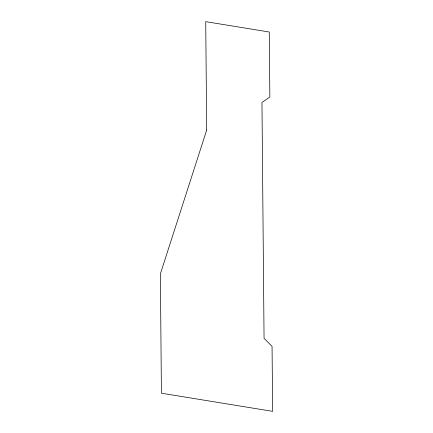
<?xml version="1.0" encoding="UTF-8"?>
<svg xmlns="http://www.w3.org/2000/svg" width="433" height="433" viewBox="0 0 433 433"><rect width="100%" height="100%" fill="white"/><g stroke="black" fill="none" stroke-linecap="round" stroke-linejoin="round"><path stroke-width="0.65" d="M206.687 130.03L160.362 273.937L161.417 393.207L272.638 411.35L272.059 346.368L264.06 338.297L261.97 102.475L269.851 96.997L269.277 32.015L205.724 21.65L206.687 130.03"/></g></svg>
